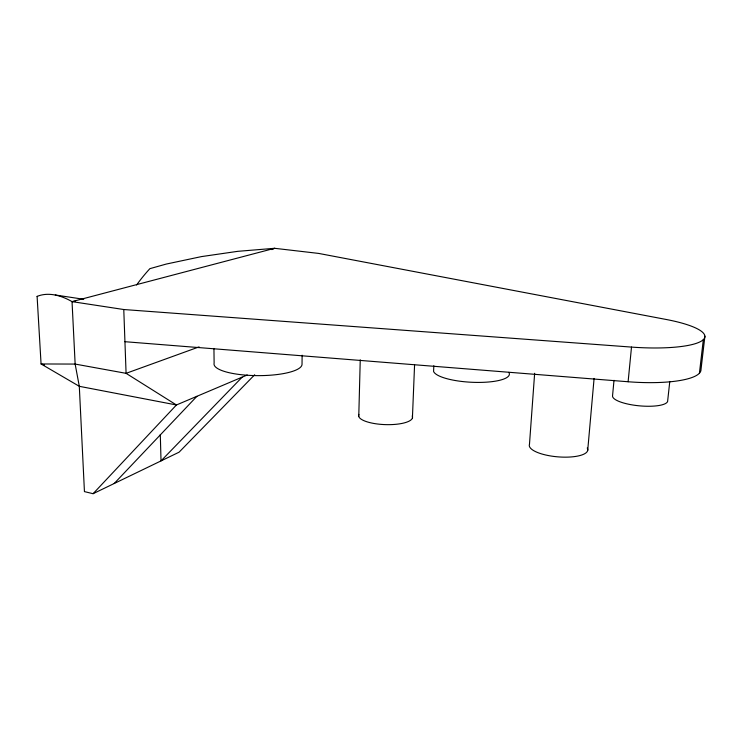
<?xml version="1.0" encoding="UTF-8"?>
<svg xmlns="http://www.w3.org/2000/svg" width="742" height="742" viewBox="0 0 742 742"><rect width="100%" height="100%" fill="white"/><g stroke="black" fill="none" stroke-linecap="round" stroke-linejoin="round"><path stroke-width="1.11" d="M302.124 355.214L302.031 364.229A44.01 11.538 0.2 0 1 256.361 375.619A44.01 11.538 0.2 0 1 214.123 363.135L213.937 348.434M358.766 416.522L360.25 359.861M412.413 418.089L414.574 364.888M433.838 365.741L433.578 371.427A38.046 10.036 3 0 0 476.522 382.408A38.046 10.036 3 0 0 508.845 372.336M534.648 373.272L529.473 444.31A29.337 9.284 4.8 0 0 559.607 456.979A29.337 9.284 4.8 0 0 587.237 447.992M587.701 450.459L594.092 378.42M614.005 380.321L612.53 395.95A27.704 7.448 5.3 0 0 640.355 405.92A27.704 7.448 5.3 0 0 667.698 400.578L669.785 381.444M124.934 341.7L628.112 381.75L631.507 347.089A73.319 15.981 4.4 0 0 702.683 340.198A73.319 15.981 4.4 0 0 666.214 319.477L318.606 253.412L274.605 248.301L237.746 251.334L201.472 256.602L166.264 264.059L149.875 268.66A183.747 101.83 -78.6 0 0 136.593 284.974M699.409 373.272L703.333 339.623M704.9 336.219L701.005 369.497A72.679 17.697 4.7 0 1 628.112 381.75M44.39 364.906L41.07 363.97L75.146 364.072L126.084 373.337L176.438 404.974L79.301 386.313L41.07 363.97L37.1 296.383C48.722 291.671 61.679 295.678 72.039 301.632L75.146 364.072L79.301 386.313L84.44 491.612L93.093 493.699L176.438 404.974L247.253 374.988M114.203 483.506L196.927 396.293M242.152 377.149L161.023 460.903L160.3 434.534M254.692 374.738L179.091 452.184L93.093 493.699M199.088 346.885L126.084 373.337L123.775 309.525L72.039 301.632L274.605 248.301A190.323 93.687 -78.8 0 0 271.832 249.609M123.775 309.525L631.507 347.089M55.288 294.991L83.725 299.276M37.1 296.383L37.564 296.568M72.039 301.632A253.959 158.714 -71.2 0 1 75.461 301.261M412.227 415.937A27 8.208 1.9 0 1 385.692 424.628A27 8.208 1.9 0 1 358.887 414.388"/></g></svg>
